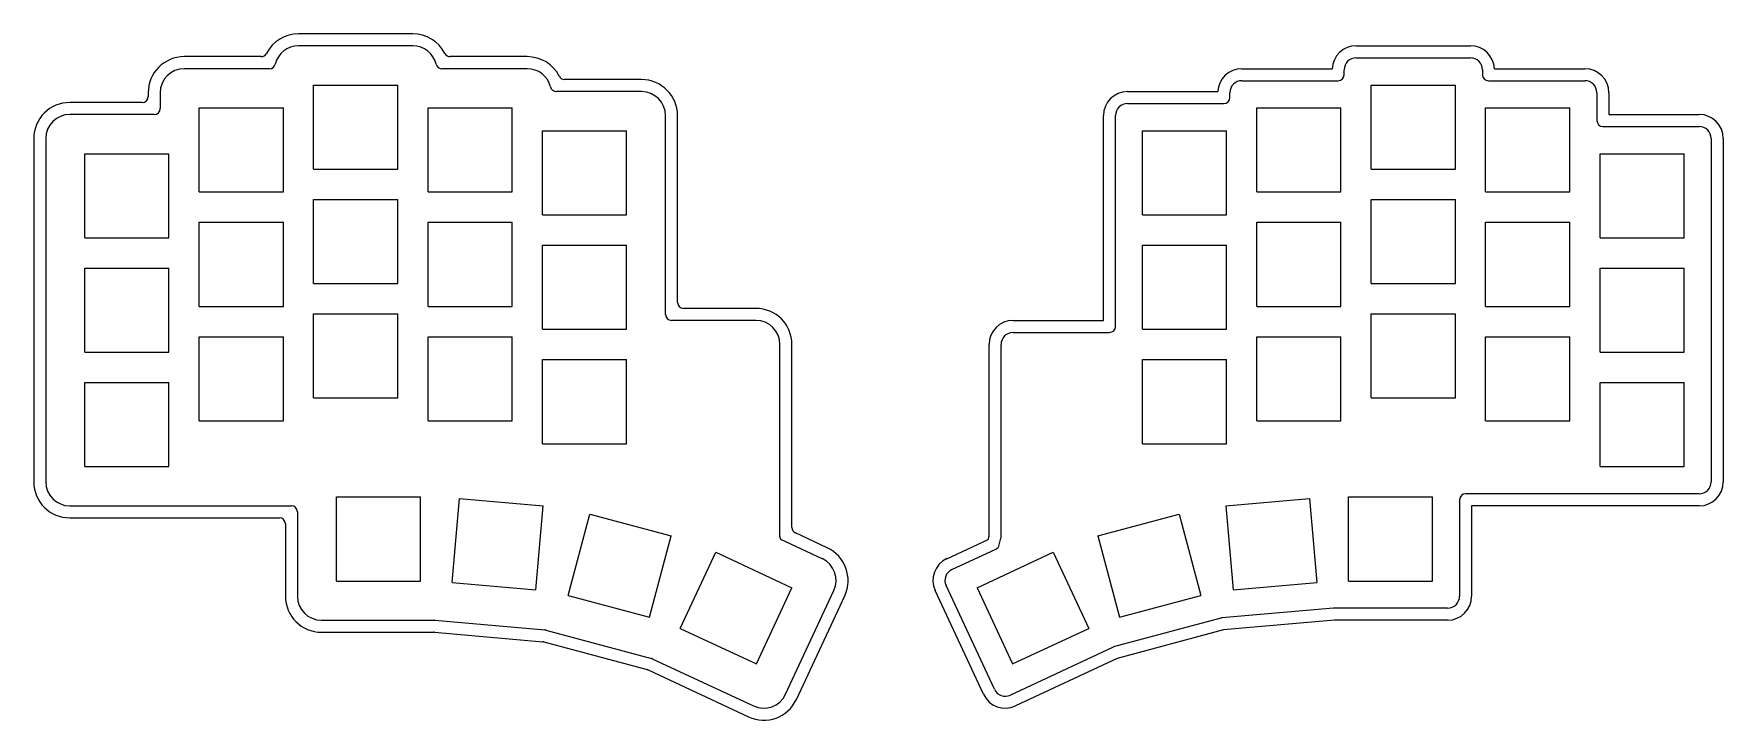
# Model space of a CAD drawing. Header units: millimetres. Extents: x 64 to 346, y -199 to -85.
import ezdxf

# ---------------------------------------------------------------- set-up
doc = ezdxf.new("R2010")
doc.units = ezdxf.units.MM

msp = doc.modelspace()

# ---------------------------------------------------------------- linework, layer by layer
for p, q in [((127.62, -84.94), (108.58, -84.94)), ((127.62, -86.94), (108.58, -86.94)), ((284.77, -86.94), (303.82, -86.94)), ((102.34, -88.75), (89.53, -88.75)), ((146.68, -88.75), (133.86, -88.75)), ((284.77, -88.94), (303.82, -88.94)), ((103.72, -90.75), (89.53, -90.75)), ((146.68, -90.75), (132.48, -90.75)), ((165.72, -92.56), (152.91, -92.56)), ((265.73, -90.75), (280.78, -90.75)), ((265.73, -92.75), (281.77, -92.75)), ((282.77, -91.75), (282.77, -90.94)), ((305.82, -90.94), (305.82, -91.75)), ((306.82, -92.75), (322.88, -92.75)), ((307.82, -90.75), (322.88, -90.75)), ((83.53, -94.75), (83.53, -95.38)), ((85.53, -94.75), (85.53, -97.38)), ((111.1, -93.47), (125.1, -93.47)), ((111.1, -107.47), (111.1, -93.47)), ((125.1, -107.47), (125.1, -93.47)), ((165.72, -94.56), (151.53, -94.56)), ((246.68, -94.56), (261.73, -94.56)), ((263.73, -95.56), (263.73, -94.75)), ((287.3, -93.47), (301.3, -93.47)), ((287.3, -107.47), (287.3, -93.47)), ((301.3, -107.47), (301.3, -93.47)), ((324.88, -94.75), (324.88, -99.38)), ((326.88, -94.75), (326.88, -98.38)), ((82.53, -96.38), (70.47, -96.38)), ((84.53, -98.38), (70.47, -98.38)), ((92.05, -97.28), (106.05, -97.28)), ((92.05, -111.28), (92.05, -97.28)), ((106.05, -111.28), (106.05, -97.28)), ((130.15, -97.28), (144.15, -97.28)), ((130.15, -111.28), (130.15, -97.28)), ((144.15, -111.28), (144.15, -97.28)), ((246.68, -96.56), (262.73, -96.56)), ((268.25, -97.28), (282.25, -97.28)), ((268.25, -111.28), (268.25, -97.28)), ((282.25, -111.28), (282.25, -97.28)), ((306.35, -97.28), (320.35, -97.28)), ((306.35, -111.28), (306.35, -97.28)), ((320.35, -111.28), (320.35, -97.28)), ((326.88, -98.38), (341.93, -98.38)), ((149.2, -101.09), (163.2, -101.09)), ((149.2, -115.09), (149.2, -101.09)), ((163.2, -115.09), (163.2, -101.09)), ((169.72, -131.66), (169.72, -98.56)), ((171.72, -129.66), (171.72, -98.56)), ((242.68, -132.66), (242.68, -98.56)), ((244.68, -133.66), (244.68, -98.56)), ((249.2, -101.09), (263.2, -101.09)), ((249.2, -115.09), (249.2, -101.09)), ((263.2, -115.09), (263.2, -101.09)), ((325.88, -100.38), (341.93, -100.38)), ((64.47, -102.38), (64.47, -159.53)), ((66.47, -102.38), (66.47, -159.53)), ((343.93, -102.38), (343.93, -159.53)), ((345.93, -102.38), (345.93, -159.53)), ((73, -104.9), (87, -104.9)), ((73, -118.9), (73, -104.9)), ((87, -118.9), (87, -104.9)), ((325.4, -104.9), (339.4, -104.9)), ((325.4, -118.9), (325.4, -104.9)), ((339.4, -118.9), (339.4, -104.9)), ((111.1, -107.47), (125.1, -107.47)), ((287.3, -107.47), (301.3, -107.47)), ((92.05, -111.28), (106.05, -111.28)), ((111.1, -112.52), (125.1, -112.52)), ((111.1, -126.52), (111.1, -112.52)), ((125.1, -126.52), (125.1, -112.52)), ((130.15, -111.28), (144.15, -111.28)), ((268.25, -111.28), (282.25, -111.28)), ((287.3, -112.52), (301.3, -112.52)), ((287.3, -126.52), (287.3, -112.52)), ((301.3, -126.52), (301.3, -112.52)), ((306.35, -111.28), (320.35, -111.28)), ((149.2, -115.09), (163.2, -115.09)), ((249.2, -115.09), (263.2, -115.09)), ((92.05, -116.33), (106.05, -116.33)), ((92.05, -130.33), (92.05, -116.33)), ((106.05, -130.33), (106.05, -116.33)), ((130.15, -116.33), (144.15, -116.33)), ((130.15, -130.33), (130.15, -116.33)), ((144.15, -130.33), (144.15, -116.33)), ((268.25, -116.33), (282.25, -116.33)), ((268.25, -130.33), (268.25, -116.33)), ((282.25, -130.33), (282.25, -116.33)), ((306.35, -116.33), (320.35, -116.33)), ((306.35, -130.33), (306.35, -116.33)), ((320.35, -130.33), (320.35, -116.33)), ((73, -118.9), (87, -118.9)), ((149.2, -120.14), (163.2, -120.14)), ((149.2, -134.14), (149.2, -120.14)), ((163.2, -134.14), (163.2, -120.14)), ((249.2, -120.14), (263.2, -120.14)), ((249.2, -134.14), (249.2, -120.14)), ((263.2, -134.14), (263.2, -120.14)), ((325.4, -118.9), (339.4, -118.9)), ((73, -123.95), (87, -123.95)), ((73, -137.95), (73, -123.95)), ((87, -137.95), (87, -123.95)), ((111.1, -126.52), (125.1, -126.52)), ((287.3, -126.52), (301.3, -126.52)), ((325.4, -123.95), (339.4, -123.95)), ((325.4, -137.95), (325.4, -123.95)), ((339.4, -137.95), (339.4, -123.95)), ((92.05, -130.33), (106.05, -130.33)), ((111.1, -131.57), (125.1, -131.57)), ((111.1, -145.57), (111.1, -131.57)), ((125.1, -145.57), (125.1, -131.57)), ((130.15, -130.33), (144.15, -130.33)), ((184.78, -130.66), (172.72, -130.66)), ((268.25, -130.33), (282.25, -130.33)), ((287.3, -131.57), (301.3, -131.57)), ((287.3, -145.57), (287.3, -131.57)), ((301.3, -145.57), (301.3, -131.57)), ((306.35, -130.33), (320.35, -130.33)), ((149.2, -134.14), (163.2, -134.14)), ((184.78, -132.66), (170.72, -132.66)), ((227.62, -132.66), (242.68, -132.66)), ((227.62, -134.66), (243.68, -134.66)), ((249.2, -134.14), (263.2, -134.14)), ((92.05, -135.38), (106.05, -135.38)), ((92.05, -149.38), (92.05, -135.38)), ((106.05, -149.38), (106.05, -135.38)), ((130.15, -135.38), (144.15, -135.38)), ((130.15, -149.38), (130.15, -135.38)), ((144.15, -149.38), (144.15, -135.38)), ((188.78, -168.56), (188.78, -136.66)), ((190.78, -167.13), (190.78, -136.66)), ((223.62, -168.56), (223.62, -136.66)), ((225.62, -168.68), (225.62, -136.66)), ((268.25, -135.38), (282.25, -135.38)), ((268.25, -149.38), (268.25, -135.38)), ((282.25, -149.38), (282.25, -135.38)), ((306.35, -135.38), (320.35, -135.38)), ((306.35, -149.38), (306.35, -135.38)), ((320.35, -149.38), (320.35, -135.38)), ((73, -137.95), (87, -137.95)), ((149.2, -139.19), (163.2, -139.19)), ((149.2, -153.19), (149.2, -139.19)), ((163.2, -153.19), (163.2, -139.19)), ((249.2, -139.19), (263.2, -139.19)), ((249.2, -153.19), (249.2, -139.19)), ((263.2, -153.19), (263.2, -139.19)), ((325.4, -137.95), (339.4, -137.95)), ((73, -143), (87, -143)), ((73, -157), (73, -143)), ((87, -157), (87, -143)), ((325.4, -143), (339.4, -143)), ((325.4, -157), (325.4, -143)), ((339.4, -157), (339.4, -143)), ((111.1, -145.57), (125.1, -145.57)), ((287.3, -145.57), (301.3, -145.57)), ((92.05, -149.38), (106.05, -149.38)), ((130.15, -149.38), (144.15, -149.38)), ((268.25, -149.38), (282.25, -149.38)), ((306.35, -149.38), (320.35, -149.38)), ((149.2, -153.19), (163.2, -153.19)), ((249.2, -153.19), (263.2, -153.19)), ((73, -157), (87, -157)), ((325.4, -157), (339.4, -157)), ((114.91, -162.05), (128.91, -162.05)), ((114.91, -176.05), (114.91, -162.05)), ((128.91, -176.05), (128.91, -162.05)), ((134.17, -176.28), (135.39, -162.33)), ((135.39, -162.33), (149.34, -163.55)), ((263.06, -163.55), (277.01, -162.33)), ((277.01, -162.33), (278.23, -176.28)), ((283.49, -162.05), (297.49, -162.05)), ((283.49, -176.05), (283.49, -162.05)), ((297.49, -176.05), (297.49, -162.05)), ((302.01, -162.53), (302.01, -178.57)), ((341.93, -161.53), (303.01, -161.53)), ((70.47, -163.53), (107.39, -163.53)), ((70.47, -165.53), (105.39, -165.53)), ((108.39, -164.53), (108.39, -178.57)), ((148.12, -177.5), (149.34, -163.55)), ((153.5, -178.45), (157.13, -164.93)), ((157.13, -164.93), (170.65, -168.55)), ((241.75, -168.55), (255.27, -164.93)), ((255.27, -164.93), (258.9, -178.45)), ((263.06, -163.55), (264.28, -177.5)), ((304.01, -163.53), (304.01, -178.57)), ((341.93, -163.53), (304.01, -163.53)), ((106.39, -166.53), (106.39, -178.57)), ((167.03, -182.07), (170.65, -168.55)), ((188.91, -169.11), (188.78, -168.56)), ((196.67, -170.51), (191.35, -168.04)), ((223.49, -169.11), (223.62, -168.56)), ((241.75, -168.55), (245.37, -182.07)), ((172.17, -183.94), (178.09, -171.26)), ((178.09, -171.26), (190.77, -177.17)), ((195.82, -172.33), (188.91, -169.11)), ((216.58, -172.33), (223.49, -169.11)), ((217.43, -174.14), (224.76, -170.72)), ((221.63, -177.17), (234.31, -171.26)), ((225.31, -170.05), (225.59, -168.92)), ((234.31, -171.26), (240.23, -183.94)), ((114.91, -176.05), (128.91, -176.05)), ((134.17, -176.28), (148.12, -177.5)), ((184.86, -189.86), (190.77, -177.17)), ((224.51, -194.06), (216.46, -176.8)), ((221.63, -177.17), (227.54, -189.86)), ((264.28, -177.5), (278.23, -176.28)), ((283.49, -176.05), (297.49, -176.05)), ((153.5, -178.45), (167.03, -182.07)), ((189.7, -194.91), (197.75, -177.64)), ((191.52, -195.75), (199.57, -178.49)), ((222.7, -194.91), (214.65, -177.64)), ((245.37, -182.07), (258.9, -178.45)), ((112.39, -182.57), (131.22, -182.57)), ((131.3, -182.58), (149.63, -184.18)), ((262.25, -182.24), (244.36, -187.03)), ((281.01, -180.58), (262.42, -182.2)), ((281.14, -182.57), (262.68, -184.19)), ((300.01, -180.57), (281.1, -180.57)), ((300.01, -182.57), (281.14, -182.57)), ((112.39, -184.57), (131.13, -184.57)), ((131.22, -184.58), (149.28, -186.16)), ((149.8, -184.21), (167.36, -188.92)), ((172.17, -183.94), (184.86, -189.86)), ((227.54, -189.86), (240.23, -183.94)), ((262.68, -184.19), (244.96, -188.94)), ((149.45, -186.19), (166.67, -190.8)), ((244.19, -187.09), (227.17, -195.03)), ((166.83, -190.86), (183.54, -198.65)), ((167.52, -188.98), (184.39, -196.84)), ((244.96, -188.94), (228.01, -196.84))]:
    msp.add_line(p, q)
for centre, radius, start, end in [((108.58, -90.94), 6, 90, 152.8891), ((108.58, -90.94), 4, 90, 166.2315), ((127.62, -90.94), 6, 27.1109, 90), ((127.62, -90.94), 4, 13.7685, 90), ((284.77, -90.94), 4, 90, 177.2774), ((303.82, -90.94), 4, 2.7226, 90), ((89.53, -94.75), 6, 90, 180), ((102.34, -87.75), 1, 270, 332.8891), ((103.72, -89.75), 1, 270, 346.2315), ((132.48, -89.75), 1, 193.7685, 270), ((133.86, -87.75), 1, 207.1109, 270), ((146.68, -94.75), 6, 27.1109, 90), ((284.77, -90.94), 2, 90, 180), ((303.82, -90.94), 2, 360, 90), ((89.53, -94.75), 4, 90, 180), ((146.68, -94.75), 4, 13.7685, 450), ((152.91, -91.56), 1, 207.1109, 270), ((165.72, -98.56), 6, 0, 90), ((265.73, -94.75), 4, 90, 177.2774), ((265.73, -94.75), 2, 450, 180), ((281.77, -91.75), 1, 270, 0), ((306.82, -91.75), 1, 180, 270), ((322.88, -94.75), 4, 0, 90), ((322.88, -94.75), 2, 360, 90), ((82.53, -95.38), 1, 270, 0), ((151.53, -93.56), 1, 193.7685, 270), ((165.72, -98.56), 4, 0, 90), ((246.68, -98.56), 4, 90, 180), ((262.73, -95.56), 1, 270, 0), ((70.47, -102.38), 6, 90, 180), ((70.47, -102.38), 4, 90, 180), ((84.53, -97.38), 1, 270, 0), ((246.68, -98.56), 2, 90, 180), ((341.93, -102.38), 4, 0, 90), ((325.88, -99.38), 1, 180, 270), ((341.93, -102.38), 2, 360, 90), ((170.72, -131.66), 1, 180, 270), ((172.72, -129.66), 1, 180, 270), ((184.78, -136.66), 6, 0, 90), ((184.78, -136.66), 4, 0, 90), ((227.62, -136.66), 4, 90, 180), ((227.62, -136.66), 2, 90, 180), ((243.68, -133.66), 1, 270, 0), ((70.47, -159.53), 6, 180, 270), ((70.47, -159.53), 4, 180, 270), ((341.93, -159.53), 2, 270, 0), ((341.93, -159.53), 4, 270, 360), ((303.01, -162.53), 1, 90, 180), ((105.39, -166.53), 1, 0, 90), ((107.39, -164.53), 1, 0, 90), ((191.78, -167.13), 1, 180, 245), ((224.62, -168.68), 1, 345.9107, 0), ((194.13, -175.95), 6, 335, 425), ((224.34, -169.81), 1, 295, 345.9107), ((194.13, -175.95), 4, 335, 65), ((195.4, -173.23), 1, 64.9999983, 65.0000001), ((218.27, -175.95), 4, 115, 205), ((218.27, -175.95), 2, 115, 205), ((112.39, -178.57), 6, 180, 270), ((112.39, -178.57), 4, 180, 270), ((198.66, -178.06), 1, 334.9999983, 334.9999999), ((300.01, -178.57), 2, 270, 0), ((300.01, -178.57), 4, 270, 360), ((131.22, -183.57), 1, 85, 90), ((262.51, -183.2), 1, 95, 105), ((281.1, -181.57), 1, 90, 95), ((131.13, -185.57), 1, 85, 90), ((149.54, -185.18), 1, 75, 85), ((149.19, -187.16), 1, 75, 85), ((244.62, -188), 1, 105, 115), ((166.41, -191.77), 1, 65, 75), ((167.1, -189.88), 1, 65, 75), ((226.32, -193.22), 2, 205, 295), ((186.08, -193.22), 6, 245.0128, 335), ((186.08, -193.22), 4, 245.0128, 335), ((188.8, -194.48), 1, 334.9999983, 335.0000001), ((190.61, -195.33), 1, 334.9999983, 334.9999999), ((226.32, -193.22), 4, 205, 294.9872)]:
    msp.add_arc(centre, radius, start, end)

doc.saveas('drawing.dxf')
